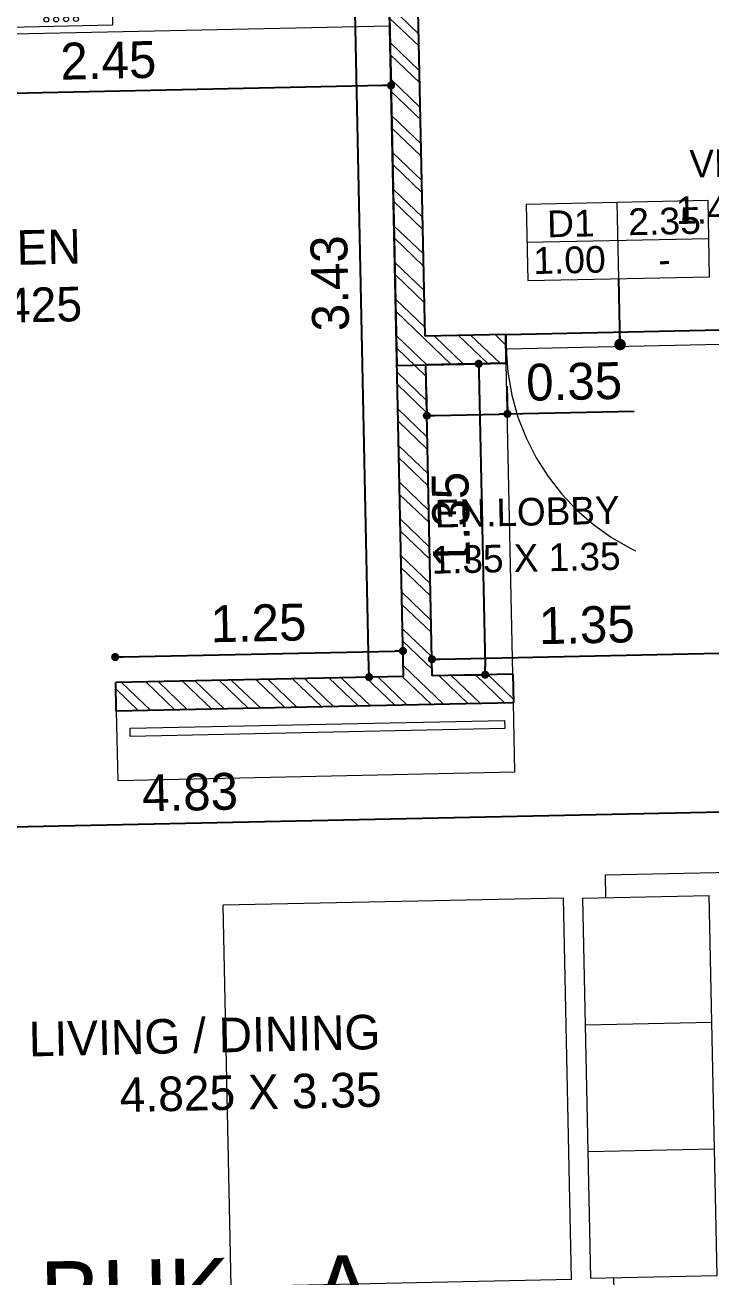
# Model space of a CAD drawing. Header units: metres. Extents: x 494 to 1845, y -666 to 1061.
# Drawn here: x 1412.8212 to 1413.0932, y 238.0793 to 238.5757 of the extents above; entities that cross this region are included whole.
import ezdxf

# ---------------------------------------------------------------- set-up
doc = ezdxf.new("R2010")
doc.units = ezdxf.units.M
doc.header["$MEASUREMENT"] = 0
doc.linetypes.add('1', pattern=[0])
doc.linetypes.add('ACAD_ISO02W100', pattern=[15, 12, -3])
doc.layers.get('Defpoints').update_dxf_attribs({"color": 12})
doc.layers.add('A-AREA', color=1, linetype='Continuous')
doc.layers.add('VDA-TEXT', color=250, linetype='1')
for name, color, linetype, lineweight in [('A-Furniture', 8, 'Continuous', 13), ('A-Wall Hatch', 8, 'Continuous', 9), ('DIMENSION', 8, 'Continuous', 5), ('VDA-DOOR', 23, 'Continuous', 5), ('VDA-DW TAGS', 4, 'Continuous', 9), ('VDA-FURNITURE', 8, 'Continuous', 13), ('VDA-HATCH', 8, 'Continuous', 9), ('VDA-WALL', 250, 'Continuous', 25)]:
    doc.layers.add(name, color=color, linetype=linetype, lineweight=lineweight)
doc.styles.add('arial', font='arial.ttf', dxfattribs={"height": 0.3})
doc.styles.add('RS', font='GOTHIC.TTF')
doc.styles.get("Standard").update_dxf_attribs({"font": 'arial.ttf'})
doc.dimstyles.new('SMALL-1', dxfattribs={"dimtxt": 0.16, "dimasz": 0.035, "dimexe": 0, "dimexo": 0.1, "dimgap": 0.05, "dimtad": 1, "dimzin": 0, "dimdsep": 46, "dimtxsty": 'RS', "dimblk": 'DOT', "dimcen": 2.5, "dimclrd": 256, "dimclre": 256, "dimclrt": 5, "dimadec": 0, "dimazin": 0, "dimtfac": 1, "dimtdec": 3, "dimtofl": 0, "dimtmove": 0, "dimatfit": 3, "dimfxl": 0, "dimtolj": 1, "dimtzin": 0, "dimarcsym": 0})

# ---------------------------------------------------------------- blocks, each defined once
blk = doc.blocks.new('zw$FFF1')
at = {"layer": 'A-Furniture', "color": 8, "extrusion": (1.515233374942575e-06, 1.204778837000339e-06, 0.9999999999981264)}
for p, q in [((0.6212500063702464, 2.488734973128885), (0.6212433241307735, 1.938893890124746)), ((1.371250006370246, 2.488725858158432), (0.6212500063702464, 2.488734973128885)), ((1.371243322268128, 1.938725731684826), (1.371250006370246, 2.488725858158432)), ((1.548996269702911, 2.488723697606474), (1.548989587463439, 1.938882614485919)), ((2.298996269702911, 2.488714582519606), (1.548996269702911, 2.488723697606474)), ((2.298989585600793, 1.938714456046), (2.298996269702911, 2.488714582519606)), ((0.7212487906217575, 2.388733757776208), (0.7212421065196395, 1.838733757613227)), ((1.271248790435493, 2.38872707344126), (0.7212487906217575, 2.388733757776208)), ((1.271242106333375, 1.838727073278278), (1.271248790435493, 2.38872707344126)), ((1.648995053954422, 2.388722482253797), (1.648988369852304, 1.838722482090816)), ((2.198995053768158, 2.388715797802433), (1.648995053954422, 2.388722482253797)), ((2.19898836966604, 1.838715797755867), (2.198995053768158, 2.388715797802433)), ((0.6212433241307735, 1.938893890124746), (0.7214021123945713, 1.938733629649505)), ((0.7214021123945713, 1.938733629649505), (0.7212433218955994, 1.93873363151215)), ((1.271243321709335, 1.938726946944371), (1.371243322268128, 1.938725731568411)), ((1.548989587463439, 1.938882614485919), (1.649148375727236, 1.938722354010679)), ((1.649148375727236, 1.938722354010679), (1.648989585228264, 1.938722355989739)), ((2.198989585042, 1.93871567142196), (2.298989584669471, 1.938714456046)), ((0.7212421065196395, 1.838733757613227), (1.271242106333375, 1.838727073278278)), ((1.648988369852304, 1.838722482090816), (2.19898836966604, 1.838715797755867))]:
    blk.add_line(p, q, dxfattribs=at)
at = {"layer": 'A-Furniture', "color": 8, "extrusion": (1.515233371707305e-06, -1.204778841069292e-06, 0.9999999999981264)}
for p, q in [((0.5500000007450581, 1.850006682798266), (9.313225746154785e-10, 1.849999999860302)), ((0, 1.849999999860302), (2.24793329834938e-05, 0)), ((0.5500012151896954, 1.750006682821549), (0.5500000007450581, 1.850006682798266)), ((0.1000012140721083, 1.750001214910299), (0.1000212645158172, 0.1000012150034308)), ((0.6500012148171663, 1.750007897731848), (0.1000012150034308, 1.750001214910299)), ((0.6500212643295527, 0.1000078979413956), (0.6500012148171663, 1.750007897731848)), ((0.6500078989192843, 1.200007897801697), (0.1000078991055489, 1.200001214980148)), ((0.6500145820900798, 0.6500078978715464), (0.1000145813450217, 0.650001215049997)), ((0.6500212643295527, 0.1000078979413956), (0.1000212645158172, 0.1000012150034308)), ((0.5500224800780416, 6.68293796479702e-06), (0.5500212647020817, 0.1000066829146817)), ((0.5500224800780416, 6.68293796479702e-06), (2.24793329834938e-05, 0))]:
    blk.add_line(p, q, dxfattribs=at)
at = {"layer": 'A-Furniture', "color": 8, "extrusion": (1.515233371707305e-06, -1.204778841069291e-06, 0.9999999999981264)}
for p, q in [((2.212546726688743, 1.752808351884596), (0.7327740155160427, 1.752790371072479)), ((0.7327740155160427, 1.752790371072479), (0.7327941320836544, 0.09728157555218786)), ((2.212566843256354, 0.09729955636430532), (2.212546726688743, 1.752808351884596)), ((0.7327941320836544, 0.09728157555218786), (2.212566843256354, 0.09729955636430532))]:
    blk.add_line(p, q, dxfattribs=at)
blk = doc.blocks.new('zw$80F')
at = {"layer": 'A-Furniture', "extrusion": (0.0001700572638900426, -4.782336523538391e-05, 0.9999999843967263)}
blk.add_line((0.06005996465682983, 0.4461597442859784, 4.547967870777294e-07), (0.06005996465682983, 2.328306436538696e-10), dxfattribs=at)
at = {"layer": 'A-Furniture', "extrusion": (0.0001700572638900425, -4.78233652353839e-05, 0.9999999843967262), "elevation": -1.066843014996266e-05}
for points in [[(0.5062197120860219, 3.37604433298111e-09), (1.862645149230957e-09, -6.984919309616089e-10), (-9.313225746154785e-10, 0.4461597438203171), (0.5062197092920542, 0.4461597478948534)], [(0.1769623979926109, 0.4247097575571388), (0.1662374036386609, 0.4247097574407235), (0.1662374045699835, 0.3710847881156951), (0.1769623979926109, 0.3710847882321104)], [(0.3893172759562731, 0.4247097591869533), (0.4000422693789005, 0.4247097593033686), (0.4000422703102231, 0.3710847899783403), (0.3893172759562731, 0.3710847899783403)], [(0.08150995336472988, 0.3292573114158586), (0.0815099524334073, 0.3399823053041473), (0.1351349223405123, 0.3399823056533933), (0.1351349223405123, 0.3292573118815199)], [(0.2616898501291871, 0.3399823067011312), (0.2616898501291871, 0.3292573128128424), (0.2080648802220821, 0.3292573124635965), (0.2080648802220821, 0.3399823062354699)], [(0.3045898247510195, 0.3399823070503771), (0.3045898256823421, 0.3292573131620884), (0.3582147946581244, 0.3292573136277497), (0.3582147946581244, 0.3399823075160384)], [(0.4847697224467993, 0.3292573146754876), (0.4847697224467993, 0.3399823085637763), (0.4311447525396943, 0.339982308098115), (0.4311447525396943, 0.3292573142098263)], [(0.1662374055013061, 0.2445298605598509), (0.1769623989239335, 0.2445298606762663), (0.1769623989239335, 0.2981548300012946), (0.1662374045699835, 0.2981548298848793)], [(0.4000422712415457, 0.2445298625389114), (0.3893172778189182, 0.2445298624224961), (0.3893172768875957, 0.2981548317475244), (0.4000422712415457, 0.2981548317475244)], [(0.1662374055013061, 0.2016298851231113), (0.1769623989239335, 0.2016298852395266), (0.1769623998552561, 0.1480049159144983), (0.1662374055013061, 0.1480049159144983)], [(0.4000422712415457, 0.2016298869857565), (0.3893172778189182, 0.2016298869857565), (0.3893172778189182, 0.1480049176607281), (0.4000422721728683, 0.1480049177771434)], [(0.08150995429605246, 0.1169024329865351), (0.08150995429605246, 0.1061774390982464), (0.1351349242031574, 0.1061774395639077), (0.1351349242031574, 0.1169024334521964)], [(0.2616898519918323, 0.1061774406116456), (0.2616898510605097, 0.116902434383519), (0.2080648820847273, 0.116902434034273), (0.2080648820847273, 0.1061774401459843)], [(0.3045898266136646, 0.1061774409608915), (0.3045898266136646, 0.116902434732765), (0.3582147965207696, 0.1169024351984262), (0.3582147965207696, 0.1061774413101375)], [(0.4847697233781219, 0.1169024362461641), (0.4847697243094444, 0.1061774423578754), (0.4311447544023395, 0.1061774418922141), (0.4311447544023395, 0.1169024357805029)], [(0.1769624007865787, 0.02144998835865408), (0.1662374073639512, 0.02144998835865408), (0.1662374064326286, 0.07507495756726712), (0.1769624007865787, 0.07507495768368244)], [(0.3893172787502408, 0.02144999010488391), (0.4000422731041908, 0.02144999022129923), (0.4000422721728683, 0.07507495954632759), (0.3893172787502408, 0.07507495942991227)]]:
    blk.add_lwpolyline(points, close=True, dxfattribs=at)
for points in [[(0.1662374036386609, 0.4161297623068094), (0.09008994698524475, 0.4161297617247328), (0.09008994791656733, 0.3399823053041473)], [(0.1662374036386609, 0.405404768534936), (0.1008149413391948, 0.4054047679528594), (0.1008149422705173, 0.3399823054205626)], [(0.2531098546460271, 0.3399823067011312), (0.2531098537147045, 0.4161297630053014), (0.1769623979926109, 0.4161297624232247)], [(0.2423848612233996, 0.3399823065847158), (0.2423848602920771, 0.4054047691170126), (0.1769623979926109, 0.405404768534936)], [(0.3131698202341795, 0.3399823071667925), (0.3131698193028569, 0.416129763587378), (0.3893172759562731, 0.4161297641694546)], [(0.3238948136568069, 0.3399823071667925), (0.3238948136568069, 0.4054047698155046), (0.3893172759562731, 0.4054047702811658)], [(0.4000422703102231, 0.4161297642858699), (0.4761897260323167, 0.4161297648679465), (0.4761897269636393, 0.339982308447361)], [(0.4000422703102231, 0.4054047703975812), (0.4654647326096892, 0.4054047708632424), (0.4654647326096892, 0.3399823083309457)], [(0.09008994791656733, 0.3292573115322739), (0.0900899488478899, 0.2531098551116884), (0.1662374055013061, 0.253109855693765)], [(0.1008149422705173, 0.3292573115322739), (0.1008149422705173, 0.2638348489999771), (0.1662374045699835, 0.2638348495820537)], [(0.1769623989239335, 0.2531098558101803), (0.2531098555773497, 0.2531098563922569), (0.2531098546460271, 0.3292573128128424)], [(0.1769623989239335, 0.2638348495820537), (0.2423848612233996, 0.2638348501641303), (0.2423848612233996, 0.3292573126964271)], [(0.3893172768875957, 0.2531098574399948), (0.3131698211655021, 0.2531098568579182), (0.3131698202341795, 0.3292573132785037)], [(0.3893172768875957, 0.2638348513282835), (0.3238948145881295, 0.2638348508626223), (0.3238948145881295, 0.329257313394919)], [(0.4761897269636393, 0.3292573145590723), (0.4761897278949618, 0.2531098581384867), (0.4000422712415457, 0.2531098575564101)], [(0.4654647335410118, 0.3292573144426569), (0.4654647335410118, 0.2638348519103602), (0.4000422712415457, 0.2638348514446989)], [(0.09008994977921247, 0.1169024331029505), (0.0900899488478899, 0.1930498894071206), (0.1662374055013061, 0.1930498901056126)], [(0.1008149432018399, 0.1169024331029505), (0.1008149432018399, 0.1823248956352472), (0.1662374055013061, 0.1823248962173238)], [(0.1769623998552561, 0.1930498901056126), (0.2531098555773497, 0.1930498908041045), (0.2531098565086722, 0.116902434383519)], [(0.1769623998552561, 0.1823248963337392), (0.2423848621547222, 0.1823248967994004), (0.2423848621547222, 0.1169024342671037)], [(0.3893172778189182, 0.1930498918518424), (0.3131698211655021, 0.1930498912697658), (0.3131698220968246, 0.1169024348491803)], [(0.3893172778189182, 0.1823248979635537), (0.3238948155194521, 0.1823248974978924), (0.3238948155194521, 0.1169024349655956)], [(0.4761897288262844, 0.1169024361297488), (0.4761897278949618, 0.1930498925503343), (0.4000422712415457, 0.1930498919682577)], [(0.4654647344723344, 0.1169024361297488), (0.4654647344723344, 0.1823248986620456), (0.4000422721728683, 0.182324898079969)], [(0.1662374064326286, 0.03002998337615281), (0.09008995071053505, 0.0300299827940762), (0.09008994977921247, 0.1061774392146617)], [(0.1662374064326286, 0.04075497726444155), (0.1008149441331625, 0.04075497679878026), (0.1008149441331625, 0.106177439331077)], [(0.2531098565086722, 0.1061774404952303), (0.2531098574399948, 0.03002998407464474), (0.1769624007865787, 0.03002998349256814)], [(0.2423848630860448, 0.1061774403788149), (0.2423848630860448, 0.04075497784651816), (0.1769624007865787, 0.04075497738085687)], [(0.3131698220968246, 0.1061774409608915), (0.3131698230281472, 0.03002998454030603), (0.3893172787502408, 0.03002998523879796)], [(0.3238948155194521, 0.1061774410773069), (0.3238948164507747, 0.04075497854501009), (0.3893172787502408, 0.04075497901067138)], [(0.4000422731041908, 0.03002998523879796), (0.476189729757607, 0.03002998593728989), (0.4761897288262844, 0.1061774423578754)], [(0.4000422731041908, 0.0407549791270867), (0.465464735403657, 0.04075497970916331), (0.4654647344723344, 0.1061774422414601)]]:
    blk.add_lwpolyline(points, dxfattribs=at)
at = {"layer": 'A-Furniture', "extrusion": (0.0001700572638900425, -4.78233652353839e-05, 0.9999999843967262)}
for centre, radius in [((0.1715999056494323, 0.3346198096294238, -1.066843017786334e-05), 0.0268124846496025), ((0.1715999056494323, 0.3346198096294238, -1.066843017786334e-05), 0.0214499877197444), ((0.3946797728108046, 0.3346198113756665, -1.066843070753518e-05), 0.0268124846496025), ((0.3946797728108046, 0.3346198113756665, -1.066843070753518e-05), 0.0214499877197444), ((0.03002998689591295, 0.2874298348837457, -1.066842961552334e-05), 0.0107249938598722), ((0.03002998724480616, 0.2445298600964426, -1.066843031405722e-05), 0.0107249938598722), ((0.03002998759369927, 0.201629884028573, -1.066843038291535e-05), 0.0107249938598722), ((0.03002998794259228, 0.1587299092412676, -1.066842994458029e-05), 0.0107249938598722), ((0.1715999074636763, 0.111539937405965, -1.066842962649786e-05), 0.0268124846496025), ((0.1715999074636763, 0.111539937405965, -1.066842962649786e-05), 0.0214499877197444), ((0.3946797746250487, 0.1115399385701247, -1.066843035570653e-05), 0.0268124846496025), ((0.3946797746250487, 0.1115399385701247, -1.066843035570653e-05), 0.0214499877197444)]:
    blk.add_circle(centre, radius, dxfattribs=at)
blk = doc.blocks.new('_Dot')
at = {"color": 0, "linetype": 'ByBlock', "lineweight": -2}
blk.add_line((-0.5, 0), (-1, 0), dxfattribs=at)
at = {"color": 0, "linetype": 'ByBlock', "const_width": 0.5}
blk.add_lwpolyline([(-0.25, 0, 1), (0.25, 0, 1)], format="xyb", close=True, dxfattribs=at)
blk = doc.blocks.new('*D416')
at = {"layer": 'Defpoints', "color": 0, "transparency": 16777216}
for p in [(6.615763792273128, 1.544171315403275), (6.765036736101365, 1.544171315403275), (6.765036736101365, -1.880828684596736)]:
    blk.add_point(p, dxfattribs=at)
at = {"layer": 'DIMENSION', "lineweight": -2, "transparency": 16777216}
for p, q in [((6.665036736101365, 1.544171315403275), (6.615763792273128, 1.544171315403275)), ((6.615763792273128, -1.845828684596736), (6.615763792273128, 1.509171315403276)), ((6.665036736101365, -1.880828684596736), (6.615763792273128, -1.880828684596736))]:
    blk.add_line(p, q, dxfattribs=at)
at = {"layer": 'DIMENSION', "lineweight": -2, "transparency": 16777216, "xscale": 0.035, "yscale": 0.035, "zscale": 0.035}
for p, rotation in [((6.615763792273128, 1.544171315403275), 90), ((6.615763792273128, -1.880828684596736), 270)]:
    blk.add_blockref('_Dot', p, dxfattribs=dict(at, rotation=rotation))
at = {"layer": 'DIMENSION', "color": 5, "transparency": 16777216, "insert": (6.48173931912561, -0.1683286845967302), "char_height": 0.16, "attachment_point": 5, "rotation": 90, "style": 'RS'}
blk.add_mtext('\\A1;3.43', dxfattribs=at)
blk = doc.blocks.new('*D419')
at = {"layer": 'Defpoints', "color": 0, "transparency": 16777216}
for p in [(4.31503673610132, 0.9441713154047306), (6.765036736101365, 0.9441713154047306), (4.31503673610132, 0.6849889876941688)]:
    blk.add_point(p, dxfattribs=at)
at = {"layer": 'DIMENSION', "lineweight": -2, "transparency": 16777216}
for p, q in [((4.31503673610132, 0.8441713154047307), (4.31503673610132, 0.6849889876941688)), ((6.765036736101365, 0.8441713154047307), (6.765036736101365, 0.6849889876941688)), ((6.730036736101365, 0.6849889876941688), (4.35003673610132, 0.6849889876941688))]:
    blk.add_line(p, q, dxfattribs=at)
at = {"layer": 'DIMENSION', "lineweight": -2, "transparency": 16777216, "xscale": 0.035, "yscale": 0.035, "zscale": 0.035, "rotation": 180}
blk.add_blockref('_Dot', (4.31503673610132, 0.6849889876941688), dxfattribs=at)
at = {"layer": 'DIMENSION', "lineweight": -2, "transparency": 16777216, "xscale": 0.035, "yscale": 0.035, "zscale": 0.035}
blk.add_blockref('_Dot', (6.765036736101365, 0.6849889876941688), dxfattribs=at)
at = {"layer": 'DIMENSION', "color": 5, "transparency": 16777216, "insert": (5.540036736101342, 0.8190134608416875), "char_height": 0.16, "attachment_point": 5, "style": 'RS'}
blk.add_mtext('\\A1;2.45', dxfattribs=at)
blk = doc.blocks.new('1M D')
at = {"layer": 'VDA-DOOR'}
for p, q in [((1531.923900657642, 323.9831530253452, -0.0001361976948175383), (1531.885928815248, 323.9831530253452, -0.0001361976948175383)), ((1531.885928815248, 323.9831530253452, -0.0001361976948175383), (1531.885928815248, 323.0838199157317, -0.0001361976948175383)), ((1531.923900657642, 323.0838199157317, -0.0001361976948175383), (1531.923900657642, 323.9831530253452, -0.0001361976948175383)), ((1531.885928815248, 323.0838199157317, -0.0001361976948175383), (1531.923900657642, 323.0838199157317, -0.0001361976948175383))]:
    blk.add_line(p, q, dxfattribs=at)
at = {"layer": 'VDA-DOOR', "linetype": 'ACAD_ISO02W100', "ltscale": 0.01}
blk.add_arc((1531.885928815248, 323.0831527781722, -0.0001361976948175383), 0.9000002472622035, 0.04247130742758704, 90, dxfattribs=at)
blk = doc.blocks.new('*D431')
at = {"layer": 'Defpoints', "color": 0, "transparency": 16777216}
for p in [(6.890036736101365, -0.5308286845967132), (6.890036736101365, -1.880828684596736), (7.120019976689946, -1.880828684596736)]:
    blk.add_point(p, dxfattribs=at)
at = {"layer": 'DIMENSION', "lineweight": -2, "transparency": 16777216}
for p, q in [((6.990036736101365, -0.5308286845967132), (7.120019976689946, -0.5308286845967132)), ((7.120019976689946, -0.5658286845967132), (7.120019976689946, -1.845828684596736)), ((6.990036736101365, -1.880828684596736), (7.120019976689946, -1.880828684596736))]:
    blk.add_line(p, q, dxfattribs=at)
at = {"layer": 'DIMENSION', "lineweight": -2, "transparency": 16777216, "xscale": 0.035, "yscale": 0.035, "zscale": 0.035}
for p, rotation in [((7.120019976689946, -0.5308286845967132), 90), ((7.120019976689946, -1.880828684596736), 270)]:
    blk.add_blockref('_Dot', p, dxfattribs=dict(at, rotation=rotation))
at = {"layer": 'DIMENSION', "color": 5, "transparency": 16777216, "insert": (6.985995503542427, -1.205828684596725), "char_height": 0.16, "attachment_point": 5, "rotation": 90, "style": 'RS'}
blk.add_mtext('\\A1;1.35', dxfattribs=at)
blk = doc.blocks.new('*D432')
at = {"layer": 'Defpoints', "color": 0, "transparency": 16777216}
for p in [(8.240036736101274, -1.808833693435588), (6.890036736101365, -1.880828684596736), (8.240036736101274, -1.880828684596736)]:
    blk.add_point(p, dxfattribs=at)
at = {"layer": 'DIMENSION', "lineweight": -2, "transparency": 16777216}
for p, q in [((6.890036736101365, -1.808833693435588), (6.890036736101365, -1.808833693435588)), ((6.925036736101365, -1.808833693435588), (8.205036736101274, -1.808833693435588)), ((8.240036736101274, -1.808833693435588), (8.240036736101274, -1.808833693435588))]:
    blk.add_line(p, q, dxfattribs=at)
at = {"layer": 'DIMENSION', "lineweight": -2, "transparency": 16777216, "xscale": 0.035, "yscale": 0.035, "zscale": 0.035, "rotation": 180}
blk.add_blockref('_Dot', (6.890036736101365, -1.808833693435588), dxfattribs=at)
at = {"layer": 'DIMENSION', "lineweight": -2, "transparency": 16777216, "xscale": 0.035, "yscale": 0.035, "zscale": 0.035}
blk.add_blockref('_Dot', (8.240036736101274, -1.808833693435588), dxfattribs=at)
at = {"layer": 'DIMENSION', "color": 5, "transparency": 16777216, "insert": (7.56503673610132, -1.674809220288069), "char_height": 0.16, "attachment_point": 5, "style": 'RS'}
blk.add_mtext('\\A1;1.35', dxfattribs=at)
blk = doc.blocks.new('*D433')
at = {"layer": 'Defpoints', "color": 0, "transparency": 16777216}
for p in [(3.415036736101229, -1.580828684596781), (8.240036736101274, -1.580828684596781), (8.240036736101274, -2.498410855820623)]:
    blk.add_point(p, dxfattribs=at)
at = {"layer": 'DIMENSION', "lineweight": -2, "transparency": 16777216}
for p, q in [((3.415036736101229, -2.198410855820623), (3.415036736101229, -2.498410855820623)), ((8.240036736101274, -2.198410855820623), (8.240036736101274, -2.498410855820623)), ((3.450036736101229, -2.498410855820623), (8.205036736101274, -2.498410855820623))]:
    blk.add_line(p, q, dxfattribs=at)
at = {"layer": 'DIMENSION', "lineweight": -2, "transparency": 16777216, "xscale": 0.035, "yscale": 0.035, "zscale": 0.035, "rotation": 180}
blk.add_blockref('_Dot', (3.415036736101229, -2.498410855820623), dxfattribs=at)
at = {"layer": 'DIMENSION', "lineweight": -2, "transparency": 16777216, "xscale": 0.035, "yscale": 0.035, "zscale": 0.035}
blk.add_blockref('_Dot', (8.240036736101274, -2.498410855820623), dxfattribs=at)
at = {"layer": 'DIMENSION', "color": 5, "transparency": 16777216, "insert": (5.827536736101138, -2.364386382673104), "char_height": 0.16, "attachment_point": 5, "style": 'RS'}
blk.add_mtext('\\A1;4.83', dxfattribs=at)
blk = doc.blocks.new('*D435')
at = {"layer": 'Defpoints', "color": 0, "transparency": 16777216}
for p in [(6.765036736101365, -1.770394114906651), (5.515036736101365, -1.880828684596736), (6.765036736101365, -1.880828684596736)]:
    blk.add_point(p, dxfattribs=at)
at = {"layer": 'DIMENSION', "lineweight": -2, "transparency": 16777216}
for p, q in [((5.515036736101365, -1.780828684596736), (5.515036736101365, -1.770394114906651)), ((5.550036736101365, -1.770394114906651), (6.730036736101365, -1.770394114906651)), ((6.765036736101365, -1.780828684596736), (6.765036736101365, -1.770394114906651))]:
    blk.add_line(p, q, dxfattribs=at)
at = {"layer": 'DIMENSION', "lineweight": -2, "transparency": 16777216, "xscale": 0.035, "yscale": 0.035, "zscale": 0.035, "rotation": 180}
blk.add_blockref('_Dot', (5.515036736101365, -1.770394114906651), dxfattribs=at)
at = {"layer": 'DIMENSION', "lineweight": -2, "transparency": 16777216, "xscale": 0.035, "yscale": 0.035, "zscale": 0.035}
blk.add_blockref('_Dot', (6.765036736101365, -1.770394114906651), dxfattribs=at)
at = {"layer": 'DIMENSION', "color": 5, "transparency": 16777216, "insert": (6.140036736101365, -1.636369641759132), "char_height": 0.16, "attachment_point": 5, "style": 'RS'}
blk.add_mtext('\\A1;1.25', dxfattribs=at)
blk = doc.blocks.new('*D442')
at = {"layer": 'Defpoints', "color": 0, "transparency": 16777216}
for p in [(6.890036736101365, -0.5308286845967132), (7.240036736101274, -0.5308286845967132), (7.240036736101274, -0.7511834236742061)]:
    blk.add_point(p, dxfattribs=at)
at = {"layer": 'DIMENSION', "lineweight": -2, "transparency": 16777216}
for p, q in [((6.890036736101365, -0.6308286845967132), (6.890036736101365, -0.7511834236742061)), ((7.240036736101274, -0.6308286845967132), (7.240036736101274, -0.7511834236742061)), ((6.925036736101365, -0.7511834236742061), (7.205036736101274, -0.7511834236742061)), ((7.240036736101274, -0.7511834236742061), (7.790210087562864, -0.7511834236742061))]:
    blk.add_line(p, q, dxfattribs=at)
at = {"layer": 'DIMENSION', "lineweight": -2, "transparency": 16777216, "xscale": 0.035, "yscale": 0.035, "zscale": 0.035, "rotation": 180}
blk.add_blockref('_Dot', (6.890036736101365, -0.7511834236742061), dxfattribs=at)
at = {"layer": 'DIMENSION', "lineweight": -2, "transparency": 16777216, "xscale": 0.035, "yscale": 0.035, "zscale": 0.035}
blk.add_blockref('_Dot', (7.240036736101274, -0.7511834236742061), dxfattribs=at)
at = {"layer": 'DIMENSION', "color": 5, "transparency": 16777216, "insert": (7.532623411832069, -0.6171589505266875), "char_height": 0.16, "attachment_point": 5, "style": 'RS'}
blk.add_mtext('\\A1;0.35', dxfattribs=at)
blk = doc.blocks.new('D1 F')
at = {"layer": 'VDA-DW TAGS'}
for p, q in [((1532.299482118867, 322.9946180821721), (1532.299482118867, 323.3254926719023)), ((1532.694222322619, 323.1600553770372), (1531.904482118867, 323.1600553770372))]:
    blk.add_line(p, q, dxfattribs=at)
blk.add_lwpolyline([(1532.694222322619, 323.3254926719023), (1531.904482118867, 323.3254926719023), (1531.904482118867, 322.9946180821721), (1532.694222322619, 322.9946180821721)], close=True, dxfattribs=at)
at = {"layer": 'VDA-DW TAGS', "char_height": 0.1159809851405905, "attachment_point": 8, "style": 'arial'}
for s, insert, width in [('D1', (1532.096775627292, 323.1807167964294), 0.2822932409837917), ('2.35', (1532.503598511653, 323.1807167964294), 0.2822932409837917), ('1.00', (1532.087259317061, 323.0209378110397), 0.275840167237977), ('-', (1532.499696360571, 323.0152795015642), 0.3661736348513708)]:
    blk.add_mtext(s, dxfattribs=dict(at, insert=insert, width=width))
blk = doc.blocks.new('SDFDSFD')
at = {"layer": 'VDA-TEXT', "extrusion": (4.368272014304201e-06, 5.8104550666431e-06, 0.9999999999735785), "insert": (-6.25559442654253, 4.833204635362733), "char_height": 0.12, "width": 1.314504061156185e-11, "attachment_point": 3, "text_direction": (0.9999999999904592, -3.395290856795458e-13, -4.368272014375968e-06), "style": 'arial'}
blk.add_mtext('\\pi0.43554;{\\fCentury Gothic|b0|i0|c0|p34;VERANDA}\\P\\pi0.39524;{\\fCentury Gothic|b0|i0|c0|p34;1.475x 1.20}', dxfattribs=at)
blk = doc.blocks.new('AFDADSFADSF')
at = {"layer": 'A-Wall Hatch', "ltscale": 0.1}
h = blk.add_hatch(dxfattribs=at)
h.set_pattern_fill('ANSI32', color=256, scale=0.3, angle=270)
h.set_pattern_definition([(315, (5.06503673610132, -8.955828684596781), (0.07954951288348662, 0.07954951288348659), []), (315, (5.06503673610132, -9.008861693096776), (0.07954951288348662, 0.07954951288348659), [])])
h.paths.add_polyline_path([(3.290036736101229, 0.6441713154032414), (3.415036736101229, 0.6441713154032414), (3.415036736101229, 1.544171315403275), (6.765036736101365, 1.544171315403275), (6.765036736101365, -1.880828684596736), (5.515036736101365, -1.880828684596736), (5.515036736101365, -2.005828684596736), (7.240036736101274, -2.005828684596736), (7.240036736101274, -1.880828684596736), (6.890036736101365, -1.880828684596736), (6.890036736101365, -0.5308286845967132), (7.240036736101274, -0.5308286845967132), (7.240036736101274, -0.4058286845967132), (6.890036736101365, -0.4058286845967132), (6.890036736101365, 1.669171315403275), (3.290036736101229, 1.669171315403275)])
h.paths.add_polyline_path([(-1.30996326389868, -6.805828684596747), (-1.18496326389868, -6.805828684596747), (-1.184963263898683, 0.9441713154031959), (0.1650367361012286, 0.9441713154031959), (0.1650367361012286, -0.005828684596792755), (0.2900367361012286, -0.005828684596792755), (0.2900367361012286, 1.069171315403196), (-1.30996326389868, 1.069171315403196)])
h.paths.add_polyline_path([(-0.4349632638986805, -1.580828684596781), (1.81503673610132, -1.580828684596781), (1.81503673610132, -4.455828684596781), (1.94003673610132, -4.455828684596781), (1.94003673610132, -1.580828684596781), (2.31503673610132, -1.580828684596781), (2.31503673610132, -1.455828684596781), (0.2900367361012286, -1.455828684596781), (0.2900367361012286, -0.6058286845968155), (0.1650367361012286, -0.6058286845968155), (0.1650367361012286, -1.455828684596781), (-0.4349632638986805, -1.455828684596781)])
h.paths.add_polyline_path([(2.84003673610141, -5.480828684596759), (4.94003673610132, -5.480828684596759), (4.94003673610132, -8.955828684596781), (5.06503673610132, -8.955828684596781), (5.06503673610132, -5.355828684596759), (2.84003673610141, -5.355828684596759)])
h.paths.add_polyline_path([(7.365036736101274, -5.480828684596759), (7.365036736101274, -7.40582868459677), (7.490036736101274, -7.40582868459677), (7.490036736101274, -5.480828684596759), (8.365036736101274, -5.480828684596759), (8.365036736101274, -0.4058286845967132), (8.240036736101274, -0.4058286845967132), (8.240036736101274, -5.355828684596759), (7.365036736101274, -5.355828684596759)])
h.paths.add_polyline_path([(2.915036736101229, -1.580689237993226), (2.915036736101229, -1.455828684596781), (3.290036736101229, -1.455828684596781), (3.290036736101229, -0.5558286845968041), (3.415036736101229, -0.5558286845968041), (3.415036736101229, -1.455828684596781), (4.31503673610132, -1.455828684596781), (4.31503673610132, -2.005828684596793), (4.19003673610132, -2.005828684596793), (4.19003673610132, -1.580828684596781), (3.415036736101229, -1.580828684596781), (3.415036736101229, -4.455828684596781), (3.290036736101229, -4.455828684596781), (3.290036736101229, -3.65582868459677), (2.69003673610132, -3.65582868459677), (2.69003673610132, -3.53082868459677), (3.290036736101229, -3.53082868459677), (3.290036736101229, -1.580828684596781), (2.920939464753019, -1.580828684596781), (2.920939464753019, -1.580689237993226)])
h.paths.add_polyline_path([(1.215036736101319, -5.480828684596759), (1.81503673610132, -5.480828684596759), (1.81503673610132, -8.955828684596781), (1.94003673610132, -8.955828684596781), (1.94003673610132, -5.355828684596759), (1.215036736101319, -5.355828684596759)])
h.paths.add_polyline_path([(-1.18496326389868, -5.480828684596759), (-1.18496326389868, -5.355828684596759), (-0.5849632638986805, -5.355828684596759), (-0.5849632638986805, -5.480828684596759)])
h.paths.add_polyline_path([(6.865036736101274, -5.480828684596759), (6.865036736101274, -5.355828684596759), (7.365036736101274, -5.355828684596759), (7.365036736101274, -5.480828684596759)])
at = {"layer": 'A-AREA'}
blk.add_lwpolyline([(-1.18496326389868, 0.9441713154031959), (0.1650367361012286, 0.9441713154031959), (0.1650362508371472, -1.580842047889746), (3.415036736101229, -1.580842047889746), (3.415036736101229, 1.544171315403275), (6.765036736101365, 1.544171315403275), (6.765036736101365, -0.5308286845967132), (7.240036736101274, -0.5308286845967132), (7.240036736101274, -0.4058286845967132), (8.240036736101274, -0.4058286845967132), (8.240036736101274, -5.355828684596759), (7.365036736101274, -5.355828684596759), (7.365036736101274, -7.28082868459677), (4.94003673610132, -7.28082868459677), (4.940036743503015, -8.830957452219366), (1.94003673610132, -8.830828684596781), (1.94003673610132, -6.680828684596747), (-1.18496326389868, -6.680828684596747), (-1.18496326389868, 0.9441713154031959)], dxfattribs=at)
at = {"layer": 'VDA-DOOR'}
blk.add_line((7.240036736101274, -0.4683286845967132), (8.240036736101274, -0.4683286845967132), dxfattribs=at)
at = {"layer": 'VDA-FURNITURE'}
for p, q in [((3.415036735353397, 0.9441713154047306), (6.765036736101365, 0.9441713154047306)), ((7.240036736101274, -1.880828684596736), (7.240036736101274, -0.5308286845967132))]:
    blk.add_line(p, q, dxfattribs=at)
blk.add_lwpolyline([(5.515036736101365, -2.005828684596793), (5.515036736101365, -2.305828684596065), (7.240036736296361, -2.305828684596065), (7.240036736296361, -2.005828684596793)], dxfattribs=at)
blk.add_lwpolyline([(5.573622641258453, -2.080812673470803), (7.1995617888781, -2.080812673470803), (7.1995617888781, -2.116811189266457), (5.573622641258453, -2.116811189266457)], close=True, dxfattribs=at)
at = {"layer": 'VDA-WALL'}
for p, q in [((6.890036736101365, -0.4058286845967132), (6.890036736101365, 1.669171315403275)), ((6.765036736101365, -1.880828684596736), (6.765036736101365, 1.544171315403275)), ((7.240036736101274, -0.4058286845967132), (6.890036736101365, -0.4058286845967132)), ((7.240036736101274, -0.4058286845967132), (7.240036736101274, -0.5308286845967132)), ((6.890036736101365, -1.880828684596736), (6.890036736101365, -0.5308286845967132)), ((7.240036736101274, -0.5308286845967132), (6.890036736101365, -0.5308286845967132)), ((6.765036736101365, -1.880828684596736), (5.515036736101365, -1.880828684596736)), ((5.515036736101365, -2.005828684596793), (5.515036736101365, -1.880828684596736)), ((7.240036736101274, -1.880828684596736), (6.890036736101365, -1.880828684596736)), ((7.240036736101274, -1.880828684596736), (7.240036736101274, -2.005828684596736)), ((7.240036736101274, -2.005828684596736), (5.515036736101365, -2.005828684596736))]:
    blk.add_line(p, q, dxfattribs=at)
at = {"layer": 'VDA-FURNITURE'}
for name, p, rotation in [('zw$80F', (5.561986806769028, 0.9721666907462918, 8.608633879401448e-05), 90.000000273361), ('zw$FFF1', (8.171978505208926, -2.759977901105572), 180.0000002734221)]:
    blk.add_blockref(name, p, dxfattribs=dict(at, rotation=rotation))
at = {"layer": 'VDA-HATCH'}
blk.add_blockref('D1 F', (-1524.563676654773, -323.1691177243267), dxfattribs=at)
at = {"layer": 'VDA-HATCH', "xscale": 1.111111111111841, "yscale": 1.111111111111841, "zscale": 1.111111111111841, "rotation": 180}
blk.add_blockref('1M D', (1710.335513198607, 358.5136934442299, 0.0001513307720195864), dxfattribs=at)
at = {"layer": 'VDA-TEXT', "width": 1.314504061156185e-11, "attachment_point": 3, "style": 'arial'}
for s, insert, char_height in [('\\pi0.73399;{\\fCentury Gothic|b0|i0|c0|p34;KITCHEN  }\\P\\pi0.57038;{\\fCentury Gothic|b0|i0|c0|p34;2.45 X 3.425}', (5.403462669310102, 0.09061100876567707), 0.15), ('\\pi0.42016;{\\fCentury Gothic|b0|i0|c0|p34;EN.LOBBY }\\P\\pi0.38186;{\\fCentury Gothic|b0|i0|c0|p34;1.35 X 1.35}', (7.718381113056239, -1.117744848952043), 0.12), ('\\pi0.77845;{\\fCentury Gothic|b0|i0|c0|p34;LIVING / DINING }\\P\\pi1.01105;{\\fCentury Gothic|b0|i0|c0|p34;4.825 X 3.35}', (6.631886733556712, -3.345996512661713), 0.15)]:
    blk.add_mtext(s, dxfattribs=dict(at, insert=insert, char_height=char_height))
at = {"layer": 'VDA-TEXT', "color": 1, "insert": (6.579282242295449, -4.387549939136932, 6.238306527275542e-08), "char_height": 0.154743372, "width": 3.915187934693313, "attachment_point": 3}
blk.add_mtext('\\pt10;{\\fCentury Gothic|b0|i0|c0|p34;\\H1.93869x;\\C5;2 BHK - A}\\P\\pt9,10;{\\fCentury Gothic|b0|i0|c0|p34;\\H1.00000x;CARPET:-  70.58 SQ.M/ 759.72 SQ.FT}\\P\\pt10;{\\fCentury Gothic|b0|i0|c0|p34;\\H1.00000x;SALEABLE :- 1048.41 SQ.FT }', dxfattribs=at)
at = {"layer": 'DIMENSION'}
for base, p1, p2, picture, middle in [((6.615763792273128, 1.544171315403275), (6.765036736101365, -1.880828684596736), (6.765036736101365, 1.544171315403275), '*D416', (6.48173931912561, -0.1683286845967302)), ((7.120019976689946, -1.880828684596736), (6.890036736101365, -0.5308286845967132), (6.890036736101365, -1.880828684596736), '*D431', (6.985995503542427, -1.205828684596725))]:
    dim = blk.add_linear_dim(base=base, p1=p1, p2=p2, angle=90, dimstyle='SMALL-1', dxfattribs=at)
    dim.commit()
    dim.dimension.update_dxf_attribs({"geometry": picture, "text_midpoint": middle})
for base, p1, p2, picture, middle in [((4.31503673610132, 0.6849889876941688), (6.765036736101365, 0.9441713154047306), (4.31503673610132, 0.9441713154047306), '*D419', (5.540036736101342, 0.8190134608416875)), ((7.240036736101274, -0.7511834236742061), (6.890036736101365, -0.5308286845967132), (7.240036736101274, -0.5308286845967132), '*D442', (7.532623411832069, -0.6171589505266875)), ((6.765036736101365, -1.770394114906651), (5.515036736101365, -1.880828684596736), (6.765036736101365, -1.880828684596736), '*D435', (6.140036736101365, -1.636369641759132)), ((8.240036736101274, -1.808833693435588), (6.890036736101365, -1.880828684596736), (8.240036736101274, -1.880828684596736), '*D432', (7.56503673610132, -1.674809220288069))]:
    dim = blk.add_linear_dim(base=base, p1=p1, p2=p2, dimstyle='SMALL-1', dxfattribs=at)
    dim.commit()
    dim.dimension.update_dxf_attribs({"geometry": picture, "text_midpoint": middle})
dim = blk.add_linear_dim(base=(8.240036736101274, -2.498410855820623), p1=(3.415036736101229, -1.580828684596781), p2=(8.240036736101274, -1.580828684596781), dimstyle='SMALL-1', dxfattribs=at)
dim.commit()
dim.dimension.update_dxf_attribs({"geometry": '*D433', "text_midpoint": (5.827536736101138, -2.498410855820623), "dimtype": 160})
blk.add_leader([(7.735675565969814, -0.4605093330093837), (7.735675565969814, -0.1744996421545579)], dimstyle='SMALL-1', override={"dimasz": 0.05, "dimclrd": 4, "dimldrblk": 'Dot'}, dxfattribs=at)

msp = doc.modelspace()

# ---------------------------------------------------------------- block references
at = {"xscale": 0.09132575951384468, "yscale": 0.09132575951384468, "zscale": 0.09132575951384468, "rotation": 1.208854810110589}
for name, p in [('AFDADSFADSF', (1412.349996146047, 238.4761220106099)), ('SDFDSFD', (1413.73592698119, 238.0983448794055))]:
    msp.add_blockref(name, p, dxfattribs=at)

doc.saveas('drawing.dxf')
